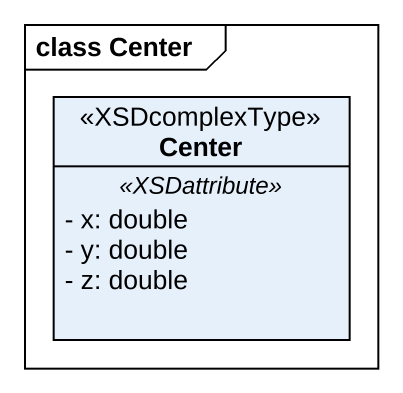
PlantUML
@startuml
mainframe class Center
hide circle
hide empty members
skinparam classAttributeIconSize 0
class Center <<XSDcomplexType>> {
  .. <<XSDattribute>> ..
  - x: double
  - y: double
  - z: double
}
@enduml
